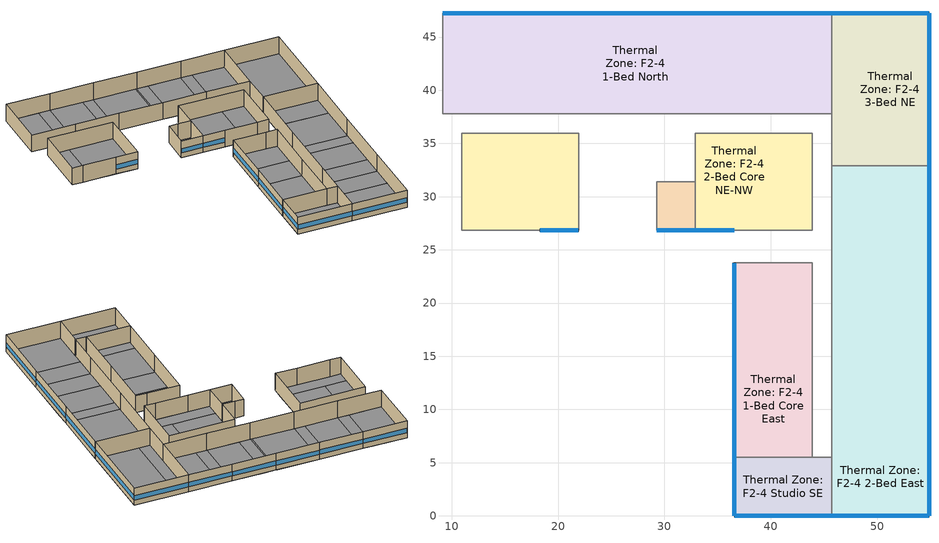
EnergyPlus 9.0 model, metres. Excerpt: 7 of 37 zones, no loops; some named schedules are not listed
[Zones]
Thermal Zone: F2-4 1-Bed Core East
 floor adiabatic (ResF2ConcreteInteriorFloor): 43.89,23.77 43.89,19.2 36.58,19.2 36.58,23.77 z3.05; 43.89,14.63 43.89,7.32 36.58,7.32 36.58,14.63 z3.05; 43.89,19.2 43.89,14.63 36.58,14.63 36.58,19.2 z3.05; 43.89,7.32 43.89,5.49 36.58,5.49 36.58,7.32 z3.05
 wall outside (ResWoodWallU059): 36.58,23.77 36.58,14.63 36.58,5.49 z3.05:6.1
 wall to Thermal Zone: F2-4 Corridor (WoodFramedInteriorWallU099): 43.89,5.49 43.89,14.63 43.89,23.77 42.06,23.77 36.58,23.77 z3.05:6.1
 wall to Thermal Zone: F2-4 Studio SE (WoodFramedInteriorWallU099): 36.58,5.49 43.89,5.49 z3.05:6.1
 window (Res Fixed Window): 36.58,23.75 36.58,14.66 / 36.58,14.61 36.58,5.51 z3.95:4.72
Thermal Zone: F2-4 1-Bed North
 floor adiabatic (ResF2ConcreteInteriorFloor): 16.46,47.24 16.46,37.8 14.63,37.8 14.63,47.24 z3.05; 21.95,47.24 21.95,37.8 16.46,37.8 16.46,47.24 z3.05; 32.92,47.24 32.92,37.8 31.09,37.8 31.09,47.24 z3.05; 30.78,47.24 30.78,37.8 23.77,37.8 23.77,47.24 z3.05; 40.23,47.24 40.23,37.8 38.4,37.8 38.4,47.24 z3.05; 14.63,47.24 14.63,37.8 9.14,37.8 9.14,47.24 z3.05; 23.77,47.24 23.77,37.8 21.95,37.8 21.95,47.24 z3.05; 31.09,47.24 31.09,37.8 30.78,37.8 30.78,47.24 z3.05; 38.4,47.24 38.4,37.8 32.92,37.8 32.92,47.24 z3.05; 45.72,47.24 45.72,37.8 40.23,37.8 40.23,47.24 z3.05
 wall outside (ResWoodWallU059): 45.72,47.24 38.4,47.24 31.09,47.24 23.77,47.24 16.46,47.24 9.14,47.24 z3.05:6.1
 wall to Thermal Zone: F2-4 Corridor (WoodFramedInteriorWallU099): 9.14,37.8 16.46,37.8 23.77,37.8 31.09,37.8 38.4,37.8 45.72,37.8 z3.05:6.1
 wall to Thermal Zone: F2-4 3-Bed NW (WoodFramedInteriorWallU099): 9.14,47.24 9.14,37.8 z3.05:6.1
 wall to Thermal Zone: F2-4 3-Bed NE (WoodFramedInteriorWallU099): 45.72,37.8 45.72,47.24 z3.05:6.1
 window (Res Fixed Window): 16.43,47.24 9.17,47.24 / 23.75,47.24 16.48,47.24 / 31.06,47.24 23.8,47.24 / 38.38,47.24 31.11,47.24 / 45.69,47.24 38.43,47.24 z3.95:4.72
Thermal Zone: F2-4 2-Bed Core NE-NW
 floor adiabatic (ResF2ConcreteInteriorFloor): 43.89,35.97 43.89,28.96 40.23,28.96 40.23,35.97 z3.05; 43.89,28.96 43.89,26.82 32.92,26.82 32.92,28.96 z3.05; 40.23,35.97 40.23,28.96 32.92,28.96 32.92,35.97 z3.05; 21.95,35.97 21.95,28.96 14.63,28.96 14.63,35.97 z3.05; 14.63,35.97 14.63,28.96 10.97,28.96 10.97,35.97 z3.05; 21.95,28.96 21.95,26.82 10.97,26.82 10.97,28.96 z3.05
 wall outside (ResWoodWallU059): 32.92,26.82 36.58,26.82 / 18.29,26.82 21.95,26.82 z3.05:6.1
 wall to Thermal Zone: F2-4 Corridor (WoodFramedInteriorWallU099): 36.58,26.82 42.06,26.82 43.89,26.82 43.89,35.97 32.92,35.97 32.92,31.39 / 21.95,35.97 10.97,35.97 10.97,26.82 12.8,26.82 18.29,26.82 z3.05:6.1
 wall to Thermal Zone: F2-4 1-Bed Core N (WoodFramedInteriorWallU099): 21.95,26.82 21.95,35.97 z3.05:6.1
 wall to Thermal Zone: F2-4 Laundry (WoodFramedInteriorWallU099): 32.92,31.39 32.92,26.82 z3.05:6.1
 window (Res Fixed Window): 32.94,26.82 36.55,26.82 / 18.31,26.82 21.92,26.82 z3.95:4.71
Thermal Zone: F2-4 2-Bed East
 floor adiabatic (ResF2ConcreteInteriorFloor): 54.86,7.32 54.86,0 45.72,0 45.72,7.32 z3.05; 54.86,10.97 54.86,7.32 45.72,7.32 45.72,10.97 z3.05; 47.55,32.92 47.55,28.96 45.72,28.96 45.72,32.92 z3.05; 54.86,28.96 54.86,21.95 45.72,21.95 45.72,28.96 z3.05; 54.86,14.63 54.86,10.97 45.72,10.97 45.72,14.63 z3.05; 54.86,19.81 54.86,14.63 45.72,14.63 45.72,19.81 z3.05; 54.86,32.92 54.86,28.96 47.55,28.96 47.55,32.92 z3.05
 floor adiabatic (ResWoodFramedTypicalInteriorFloor): 54.86,21.95 54.86,19.81 45.72,19.81 45.72,21.95 z3.05
 wall outside (ResWoodWallU059): 45.72,0 54.86,0 54.86,10.97 54.86,21.95 54.86,32.92 z3.05:6.1
 wall to Thermal Zone: F2-4 Studio SE (WoodFramedInteriorWallU099): 45.72,5.49 45.72,0 z3.05:6.1
 wall to Thermal Zone: F2-4 Corridor (WoodFramedInteriorWallU099): 45.72,32.92 45.72,21.95 45.72,10.97 45.72,5.49 z3.05:6.1
 wall to Thermal Zone: F2-4 3-Bed NE (WoodFramedInteriorWallU099): 54.86,32.92 45.72,32.92 z3.05:6.1
 window (Res Fixed Window): 45.75,0 54.84,0 / 54.86,0.03 54.86,10.95 / 54.86,11 54.86,21.92 / 54.86,21.97 54.86,32.89 z3.95:4.72
Thermal Zone: F2-4 3-Bed NE
 floor adiabatic (ResF2ConcreteInteriorFloor): 47.55,47.24 47.55,32.92 45.72,32.92 45.72,47.24 z3.05; 54.86,47.24 54.86,32.92 47.55,32.92 47.55,47.24 z3.05
 wall outside (ResWoodWallU059): 54.86,32.92 54.86,47.24 45.72,47.24 z3.05:6.1
 wall to Thermal Zone: F2-4 Corridor (WoodFramedInteriorWallU099): 45.72,37.8 45.72,32.92 z3.05:6.1
 window (Res Fixed Window): 54.84,47.24 45.75,47.24 / 54.86,32.94 54.86,47.22 z3.95:4.72
Thermal Zone: F2-4 Laundry
 floor adiabatic (ResF2ConcreteInteriorFloor): 32.92,31.39 32.92,26.82 29.26,26.82 29.26,28.96 30.78,28.96 30.78,31.39 z3.05; 30.78,31.39 30.78,28.96 29.26,28.96 29.26,31.39 z3.05
 wall outside (ResWoodWallU059): 29.26,26.82 32.92,26.82 z3.05:6.1
 wall to Thermal Zone: F2-4 1-Bed Core N (WoodFramedInteriorWallU099): 29.26,31.39 29.26,26.82 z3.05:6.1
 wall to Thermal Zone: F2-4 Corridor (WoodFramedInteriorWallU099): 32.92,31.39 30.78,31.39 29.26,31.39 z3.05:6.1
 window (Res Fixed Window): 29.29,26.82 32.89,26.82 z3.95:4.71
Thermal Zone: F2-4 Studio SE
 floor adiabatic (ResF2ConcreteInteriorFloor): 45.72,5.49 45.72,0 36.58,0 36.58,5.49 z3.05
 wall outside (ResWoodWallU059): 36.58,5.49 36.58,0 45.72,0 z3.05:6.1
 wall to Thermal Zone: F2-4 Corridor (WoodFramedInteriorWallU099): 45.72,5.49 43.89,5.49 z3.05:6.1
 window (Res Fixed Window): 36.58,5.46 36.58,0.03 / 36.6,0 45.69,0 z3.95:4.72
[Building]
Building 1: North Axis {deg}=0; Solar Distribution=FullExterior; Maximum Number of Warmup Days=50
[Site:Location]
CA_OAKLAND-METRO-AP_USA Design_Conditions: Latitude {deg}=37.72; Longitude {deg}=-122.22; Time Zone {hr}=-8; Elevation {m}=25.908
[Site:WaterMainsTemperature]
Calculation Method=Schedule; Temperature Schedule=WaterMainCZ03
[SizingPeriod:DesignDay] Day of Month=21; Dry-Bulb Temperature Range Modifier Type=DefaultMultipliers; Barometric Pressure {Pa}=101013; Rain Indicator=No; Snow Indicator=No; Daylight Saving Time Indicator=No
Name | Month | Day Type | Maximum Dry-Bulb Temperature {C} | Daily Dry-Bulb Temperature Range {deltaC} | Humidity Condition Type | Wetbulb or DewPoint at Maximum Dry-Bulb {C} | Wind Speed {m/s} | Wind Direction {deg} | Solar Model Indicator | ASHRAE Clear Sky Optical Depth for Beam Irradiance (taub) | ASHRAE Clear Sky Optical Depth for Diffuse Irradiance (taud) | Sky Clearness
CA_OAKLAND-METRO-AP Ann Clg .4% Condns DB=>MWB | 9 | SummerDesignDay | 28.6 | 8.9 | Wetbulb | 17.9 | 4.9 | 310 | ASHRAETau | 0.348 | 2.454
CA_OAKLAND-METRO-AP Ann Clg .4% Condns DP=>MDB | 9 | SummerDesignDay | 20.7 | 8.9 | Dewpoint | 17 | 4.9 | 310 | ASHRAETau | 0.348 | 2.454
CA_OAKLAND-METRO-AP Ann Clg .4% Condns WB=>MDB | 9 | SummerDesignDay | 25.6 | 8.9 | Wetbulb | 19.2 | 4.9 | 310 | ASHRAETau | 0.348 | 2.454
CA_OAKLAND-METRO-AP Ann Htg 99.6% Condns DB | 1 | WinterDesignDay | 2.5 | 0 | Wetbulb | 2.5 | 1.7 | 50 | ASHRAEClearSky |  |  | 0
[Material] Thermal Absorptance=0.9; Solar Absorptance=0.7
Name | Roughness | Thickness {m} | Conductivity {W/m-K} | Density {kg/m3} | Specific Heat {J/kg-K} | Visible Absorptance
Carpet - 3/4 in. 1; Carpet - 3/4 in. 2 | Smooth | 0.01905 | 0.0455183 | 288.332 | 1381.644 | 0.8
Compliance Insulation R2.00 | Smooth | 0.00810768 | 0.0230188 | 16.0185 | 1130.436 | 0.7
Compliance Insulation R5.00 | MediumRough | 0.0202692 | 0.0230188 | 16.0185 | 1130.436 | 0.8
Concrete - 140 lb/ft3 - 4 in. | Smooth | 0.1016 | 1.9514 | 2239.06 | 921.096 | 0.7
Gypsum Board - 1/2 in.; Gypsum Board - 1/2 in. 2; Gypsum Board - 1/2 in. 4 | MediumRough | 0.0127 | 0.158656 | 640.739 | 1130.436 | 0.8
Gypsum Board - 5/8 in. | Smooth | 0.016002 | 0.158656 | 640.739 | 1130.436 | 0.8
Plywood - 5/8 in. 1; Plywood - 5/8 in. 2 | Smooth | 0.016002 | 0.11544 | 480.554 | 1884.06 | 0.7
[Material:NoMass] Roughness=Smooth; Thermal Absorptance=0.9; Solar Absorptance=0.7; Visible Absorptance=0.7
Name | Thermal Resistance {m2-K/W}
WoodFloor16inOCCavInsR0 | 0.162021
WoodFrameWall16inOC R11.25 | 1.26865
WoodFrameWall16inOCCavInsR21 | 2.15747
[WindowMaterial:SimpleGlazingSystem]
Res Fixed Window Material: U-Factor {W/m2-K}=1.24922; Solar Heat Gain Coefficient=0.23; Visible Transmittance=0.42
[Construction]
Res Fixed Window: Res Fixed Window Material
ResF2ConcreteInteriorFloor: Gypsum Board - 1/2 in. 4, Concrete - 140 lb/ft3 - 4 in., Plywood - 5/8 in. 2, Carpet - 3/4 in. 2
ResWoodFramedTypicalInteriorFloor: Gypsum Board - 1/2 in. 2, WoodFloor16inOCCavInsR0, Plywood - 5/8 in. 1, Carpet - 3/4 in. 1
ResWoodWallU059: Compliance Insulation R5.00, Compliance Insulation R2.00, Gypsum Board - 5/8 in., WoodFrameWall16inOCCavInsR21, Gypsum Board - 5/8 in.
WoodFramedInteriorWallU099: Gypsum Board - 1/2 in., WoodFrameWall16inOC R11.25, Gypsum Board - 1/2 in.
[Zone] Multiplier=3
Name | Part of Total Floor Area
Thermal Zone: F2-4 1-Bed Core East; Thermal Zone: F2-4 1-Bed North; Thermal Zone: F2-4 2-Bed Core NE-NW; Thermal Zone: F2-4 2-Bed East | Yes
Thermal Zone: F2-4 3-Bed NE; Thermal Zone: F2-4 Laundry; Thermal Zone: F2-4 Studio SE
[People] Fraction Radiant=0.3
Name | Zone or ZoneList | Number of People Schedule | Number of People Calculation Method | Number of People | Sensible Heat Fraction | Activity Level Schedule | People per Zone Floor Area {person/m2}
F2-4 1-Bed Core NE People | Thermal Zone: F2-4 1-Bed Core East | ResidentialLivingOccupancy | People | 2 | 0.6125 | F2-4 1-Bed Core NE People Activity Level
F2-4 1-Bed Core SE People | Thermal Zone: F2-4 1-Bed Core East | ResidentialLivingOccupancy | People | 2 | 0.6125 | F2-4 1-Bed Core SE People Activity Level
F2-4 1-Bed N People | Thermal Zone: F2-4 1-Bed North | ResidentialLivingOccupancy | People | 2 | 0.6125 | F2-4 1-Bed N People Activity Level
F2-4 1-Bed NE Core People | Thermal Zone: F2-4 1-Bed North | ResidentialLivingOccupancy | People | 2 | 0.6125 | F2-4 1-Bed NE Core People Activity Level
F2-4 1-Bed NE Outer People | Thermal Zone: F2-4 1-Bed North | ResidentialLivingOccupancy | People | 2 | 0.6125 | F2-4 1-Bed NE Outer People Activity Level
F2-4 1-Bed NW Core People | Thermal Zone: F2-4 1-Bed North | ResidentialLivingOccupancy | People | 2 | 0.6125 | F2-4 1-Bed NW Core People Activity Level
F2-4 1-Bed NW Outer People | Thermal Zone: F2-4 1-Bed North | ResidentialLivingOccupancy | People | 2 | 0.6125 | F2-4 1-Bed NW Outer People Activity Level
F2-4 2-Bed Core NE People | Thermal Zone: F2-4 2-Bed Core NE-NW | ResidentialLivingOccupancy | People | 3 | 0.6125 | F2-4 2-Bed Core NE People Activity Level
F2-4 2-Bed Core NW People | Thermal Zone: F2-4 2-Bed Core NE-NW | ResidentialLivingOccupancy | People | 3 | 0.6125 | F2-4 2-Bed Core NW People Activity Level
F2-4 2-Bed NE People | Thermal Zone: F2-4 2-Bed East | ResidentialLivingOccupancy | People | 3 | 0.6125 | F2-4 2-Bed NE People Activity Level
F2-4 2-Bed SE Core People | Thermal Zone: F2-4 2-Bed East | ResidentialLivingOccupancy | People | 3 | 0.6125 | F2-4 2-Bed SE Core People Activity Level
F2-4 2-Bed SE People | Thermal Zone: F2-4 2-Bed East | ResidentialLivingOccupancy | People | 3 | 0.6125 | F2-4 2-Bed SE People Activity Level
F2-4 3-Bed NE People | Thermal Zone: F2-4 3-Bed NE | ResidentialLivingOccupancy | People/Area |  | 0.6125 | F2-4 3-Bed NE People Activity Level | 0.0305359
F2-4 Laundry People | Thermal Zone: F2-4 Laundry | OfficeOccupancy | People/Area |  | 0.5 | F2-4 Laundry People Activity Level | 0.0538196
F2-4 Studio SE People | Thermal Zone: F2-4 Studio SE | ResidentialLivingOccupancy | People/Area |  | 0.6125 | F2-4 Studio SE People Activity Level | 0.0398663
[Lights] Return Air Fraction=0; Fraction Radiant=0.58; Fraction Replaceable=1
Name | Zone or ZoneList | Schedule | Design Level Calculation Method | Lighting Level {W} | Watts per Zone Floor Area {W/m2}
F2-4 1-Bed Core NE Non-Regulated Lights; F2-4 1-Bed Core SE Non-Regulated Lights | Thermal Zone: F2-4 1-Bed Core East | ResidentialLivingLights | LightingLevel | 70.56
F2-4 1-Bed N Non-Regulated Lights; F2-4 1-Bed NE Core Non-Regulated Lights; F2-4 1-Bed NE Outer Non-Regulated Lights; F2-4 1-Bed NW Core Non-Regulated Lights; F2-4 1-Bed NW Outer Non-Regulated Lights | Thermal Zone: F2-4 1-Bed North | ResidentialLivingLights | LightingLevel | 72.912
F2-4 2-Bed Core NE Non-Regulated Lights; F2-4 2-Bed Core NW Non-Regulated Lights | Thermal Zone: F2-4 2-Bed Core NE-NW | ResidentialLivingLights | LightingLevel | 105.84
F2-4 2-Bed NE Non-Regulated Lights; F2-4 2-Bed SE Core Non-Regulated Lights; F2-4 2-Bed SE Non-Regulated Lights | Thermal Zone: F2-4 2-Bed East | ResidentialLivingLights | LightingLevel | 105.84
F2-4 3-Bed NE Non-Regulated Lights | Thermal Zone: F2-4 3-Bed NE | ResidentialLivingLights | Watts/Area |  | 1.05486
F2-4 Laundry Regulated Lights | Thermal Zone: F2-4 Laundry | OfficeLights | Watts/Area |  | 4.35938
F2-4 Studio SE Non-Regulated Lights | Thermal Zone: F2-4 Studio SE | ResidentialLivingLights | Watts/Area |  | 1.05486
[ElectricEquipment] Fraction Lost=0
Name | Zone or ZoneList | Schedule | Design Level Calculation Method | Design Level {W} | Fraction Latent | Fraction Radiant | Watts per Zone Floor Area {W/m2}
F2-4 1-Bed Core NE Process Electric Loads; F2-4 1-Bed Core SE Process Electric Loads | Thermal Zone: F2-4 1-Bed Core East | ResidentialLivingReceptacle | EquipmentLevel | 28.8 | 0.12 | 0
F2-4 1-Bed Core NE Recepticle Loads; F2-4 1-Bed Core SE Recepticle Loads | Thermal Zone: F2-4 1-Bed Core East | ResidentialLivingReceptacle | EquipmentLevel | 273.6 | 0 | 0.2
F2-4 1-Bed N Process Electric Loads; F2-4 1-Bed NE Core Process Electric Loads; F2-4 1-Bed NE Outer Process Electric Loads; F2-4 1-Bed NW Core Process Electric Loads; F2-4 1-Bed NW Outer Process Electric Loads | Thermal Zone: F2-4 1-Bed North | ResidentialLivingReceptacle | EquipmentLevel | 29.76 | 0.12 | 0
F2-4 1-Bed N Recepticle Loads; F2-4 1-Bed NE Core Recepticle Loads; F2-4 1-Bed NE Outer Recepticle Loads; F2-4 1-Bed NW Core Recepticle Loads; F2-4 1-Bed NW Outer Recepticle Loads | Thermal Zone: F2-4 1-Bed North | ResidentialLivingReceptacle | EquipmentLevel | 282.72 | 0 | 0.2
F2-4 2-Bed Core NE Process Electric Loads; F2-4 2-Bed Core NW Process Electric Loads | Thermal Zone: F2-4 2-Bed Core NE-NW | ResidentialLivingReceptacle | EquipmentLevel | 32.4 | 0.12 | 0
F2-4 2-Bed Core NE Recepticle Loads; F2-4 2-Bed Core NW Recepticle Loads | Thermal Zone: F2-4 2-Bed Core NE-NW | ResidentialLivingReceptacle | EquipmentLevel | 410.4 | 0 | 0.2
F2-4 2-Bed NE Process Electric Loads; F2-4 2-Bed SE Core Process Electric Loads; F2-4 2-Bed SE Process Electric Loads | Thermal Zone: F2-4 2-Bed East | ResidentialLivingReceptacle | EquipmentLevel | 32.4 | 0.12 | 0
F2-4 2-Bed NE Recepticle Loads; F2-4 2-Bed SE Core Recepticle Loads; F2-4 2-Bed SE Recepticle Loads | Thermal Zone: F2-4 2-Bed East | ResidentialLivingReceptacle | EquipmentLevel | 410.4 | 0 | 0.2
F2-4 3-Bed NE Process Electric Loads | Thermal Zone: F2-4 3-Bed NE | ResidentialLivingReceptacle | Watts/Area |  | 0.12 | 0 | 0.215278
F2-4 3-Bed NE Recepticle Loads | Thermal Zone: F2-4 3-Bed NE | ResidentialLivingReceptacle | Watts/Area |  | 0 | 0.2 | 4.09029
F2-4 Laundry Recepticle Loads | Thermal Zone: F2-4 Laundry | OfficeReceptacle | Watts/Area |  | 0 | 0.2 | 32.2917
F2-4 Studio SE Process Electric Loads | Thermal Zone: F2-4 Studio SE | ResidentialLivingReceptacle | Watts/Area |  | 0.12 | 0 | 0.430556
F2-4 Studio SE Recepticle Loads | Thermal Zone: F2-4 Studio SE | ResidentialLivingReceptacle | Watts/Area |  | 0 | 0.2 | 4.09029
[ZoneInfiltration:DesignFlowRate] Temperature Term Coefficient=0; Velocity Squared Term Coefficient=0
Name | Zone or ZoneList | Schedule | Design Flow Rate Calculation Method | Design Flow Rate {m3/s} | Constant Term Coefficient | Velocity Term Coefficient | Flow per Exterior Surface Area {m3/s-m2}
F2-4 1-Bed Core NE Space Infiltration Design Flow Rate 1; F2-4 1-Bed Core SE Space Infiltration Design Flow Rate 1 | Thermal Zone: F2-4 1-Bed Core East | ResidentialLivingInfiltration | Flow/Zone | 0.00634297 | 0 | 0.224052
F2-4 1-Bed Core NE Space Infiltration Design Flow Rate 2; F2-4 1-Bed Core SE Space Infiltration Design Flow Rate 2 | Thermal Zone: F2-4 1-Bed Core East | ResidentialLivingHVACAvail | Flow/Zone | 0.0172733 | 1 | 0
F2-4 1-Bed N Space Infiltration Design Flow Rate 1; F2-4 1-Bed NE Core Space Infiltration Design Flow Rate 1; F2-4 1-Bed NE Outer Space Infiltration Design Flow Rate 1; F2-4 1-Bed NW Core Space Infiltration Design Flow Rate 1; F2-4 1-Bed NW Outer Space Infiltration Design Flow Rate 1 | Thermal Zone: F2-4 1-Bed North | ResidentialLivingInfiltration | Flow/Zone | 0.00507438 | 0 | 0.224052
F2-4 1-Bed N Space Infiltration Design Flow Rate 2; F2-4 1-Bed NE Core Space Infiltration Design Flow Rate 2; F2-4 1-Bed NE Outer Space Infiltration Design Flow Rate 2; F2-4 1-Bed NW Core Space Infiltration Design Flow Rate 2; F2-4 1-Bed NW Outer Space Infiltration Design Flow Rate 2 | Thermal Zone: F2-4 1-Bed North | ResidentialLivingHVACAvail | Flow/Zone | 0.0176131 | 1 | 0
F2-4 2-Bed Core NE Space Infiltration Design Flow Rate 1; F2-4 2-Bed Core NW Space Infiltration Design Flow Rate 1 | Thermal Zone: F2-4 2-Bed Core NE-NW | ResidentialLivingInfiltration | Flow/Zone | 0.00253719 | 0 | 0.224052
F2-4 2-Bed Core NE Space Infiltration Design Flow Rate 2; F2-4 2-Bed Core NW Space Infiltration Design Flow Rate 2 | Thermal Zone: F2-4 2-Bed Core NE-NW | ResidentialLivingHVACAvail | Flow/Zone | 0.0259099 | 1 | 0
F2-4 2-Bed NE Space Infiltration Design Flow Rate 1; F2-4 2-Bed SE Core Space Infiltration Design Flow Rate 1 | Thermal Zone: F2-4 2-Bed East | ResidentialLivingInfiltration | Flow/Zone | 0.00761157 | 0 | 0.224052
F2-4 2-Bed NE Space Infiltration Design Flow Rate 2; F2-4 2-Bed SE Core Space Infiltration Design Flow Rate 2; F2-4 2-Bed SE Space Infiltration Design Flow Rate 2 | Thermal Zone: F2-4 2-Bed East | ResidentialLivingHVACAvail | Flow/Zone | 0.0259099 | 1 | 0
F2-4 2-Bed SE Space Infiltration Design Flow Rate 1 | Thermal Zone: F2-4 2-Bed East | ResidentialLivingInfiltration | Flow/Zone | 0.0139545 | 0 | 0.224052
F2-4 3-Bed NE Space Infiltration Design Flow Rate 1 | Thermal Zone: F2-4 3-Bed NE | ResidentialLivingInfiltration | Flow/ExteriorWallArea |  | 0 | 0.224052 | 0.000227584
F2-4 3-Bed NE Space Infiltration Design Flow Rate 2 | Thermal Zone: F2-4 3-Bed NE | ResidentialLivingHVACAvail | Flow/Zone | 0.0341218 | 1 | 0
F2-4 Laundry Space Infiltration Design Flow Rate 1 | Thermal Zone: F2-4 Laundry | OfficeInfiltration | Flow/ExteriorWallArea |  | 0 | 0.224052 | 0.000227584
F2-4 Laundry Space Infiltration Design Flow Rate 2 | Thermal Zone: F2-4 Laundry | OfficeHVACAvail | Flow/Zone | 0.0127426 | 1 | 0
F2-4 Studio SE Space Infiltration Design Flow Rate 1 | Thermal Zone: F2-4 Studio SE | ResidentialLivingInfiltration | Flow/ExteriorWallArea |  | 0 | 0.224052 | 0.000227584
F2-4 Studio SE Space Infiltration Design Flow Rate 2 | Thermal Zone: F2-4 Studio SE | ResidentialLivingHVACAvail | Flow/Zone | 0.0147248 | 1 | 0
[ZoneControl:Thermostat] Control Object Type 1=ThermostatSetpoint:DualSetpoint
Name | Zone or ZoneList | Control Type Schedule | Control Name 1
Thermal Zone: F2-4 1-Bed Core East Thermostat | Thermal Zone: F2-4 1-Bed Core East | Thermal Zone: F2-4 1-Bed Core East Thermostat Schedule | Thermal Zone: F2-4 1-Bed Core East Thermostat
Thermal Zone: F2-4 1-Bed North Thermostat | Thermal Zone: F2-4 1-Bed North | Thermal Zone: F2-4 1-Bed North Thermostat Schedule | Thermal Zone: F2-4 1-Bed North Thermostat
Thermal Zone: F2-4 2-Bed Core NE-NW Thermostat | Thermal Zone: F2-4 2-Bed Core NE-NW | Thermal Zone: F2-4 2-Bed Core NE-NW Thermostat Schedule | Thermal Zone: F2-4 2-Bed Core NE-NW Thermostat
Thermal Zone: F2-4 2-Bed East Thermostat | Thermal Zone: F2-4 2-Bed East | Thermal Zone: F2-4 2-Bed East Thermostat Schedule | Thermal Zone: F2-4 2-Bed East Thermostat
Thermal Zone: F2-4 3-Bed NE Thermostat | Thermal Zone: F2-4 3-Bed NE | Thermal Zone: F2-4 3-Bed NE Thermostat Schedule | Thermal Zone: F2-4 3-Bed NE Thermostat
Thermal Zone: F2-4 Laundry Thermostat | Thermal Zone: F2-4 Laundry | Thermal Zone: F2-4 Laundry Thermostat Schedule | Thermal Zone: F2-4 Laundry Thermostat
Thermal Zone: F2-4 Studio SE Thermostat | Thermal Zone: F2-4 Studio SE | Thermal Zone: F2-4 Studio SE Thermostat Schedule | Thermal Zone: F2-4 Studio SE Thermostat
[ThermostatSetpoint:DualSetpoint]
Name | Heating Setpoint Temperature Schedule | Cooling Setpoint Temperature Schedule
Thermal Zone: F2-4 1-Bed Core East Thermostat; Thermal Zone: F2-4 1-Bed North Thermostat; Thermal Zone: F2-4 2-Bed Core NE-NW Thermostat; Thermal Zone: F2-4 2-Bed East Thermostat; Thermal Zone: F2-4 3-Bed NE Thermostat; Thermal Zone: F2-4 Studio SE Thermostat | ResidentialLivingHtgSetpt | ResidentialLivingClgSetpt
Thermal Zone: F2-4 Laundry Thermostat | OfficeHtgSetpt | OfficeClgSetpt
[Zone equipment]
Thermal Zone: F2-4 1-Bed Core East: Thermal Zone: F2-4 1-Bed Core East PropExhFan, ZnSys F2-4 1-Bed Core East
Thermal Zone: F2-4 1-Bed North: Thermal Zone: F2-4 1-Bed North PropExhFan, ZnSys F2-4 1-Bed North
Thermal Zone: F2-4 2-Bed Core NE-NW: Thermal Zone: F2-4 2-Bed Core NE-NW PropExhFan, ZnSys F2-4 2-Bed Core NE-NW
Thermal Zone: F2-4 2-Bed East: Thermal Zone: F2-4 2-Bed East PropExhFan, ZnSys F2-4 2-Bed East
Thermal Zone: F2-4 3-Bed NE: Thermal Zone: F2-4 3-Bed NE PropExhFan, ZnSys F2-4 3-Bed NE
Thermal Zone: F2-4 Laundry: Thermal Zone: F2-4 Laundry PropExhFan, ZnSys F2-4 Laundry
Thermal Zone: F2-4 Studio SE: Thermal Zone: F2-4 Studio SE PropExhFan, ZnSys F2-4 Studio SE
[Sizing:Zone] Zone Cooling Design Supply Air Temperature Input Method=TemperatureDifference; Zone Cooling Design Supply Air Temperature {C}=14; Zone Cooling Design Supply Air Temperature Difference {deltaC}=11.1111; Zone Heating Design Supply Air Temperature Input Method=TemperatureDifference; Zone Heating Design Supply Air Temperature {C}=40; Zone Cooling Design Supply Air Humidity Ratio {kgWater/kgDryAir}=0.0085; Zone Heating Design Supply Air Humidity Ratio {kgWater/kgDryAir}=0.008; Zone Heating Sizing Factor=1; Zone Cooling Sizing Factor=1; Cooling Design Air Flow Method=DesignDay; Cooling Design Air Flow Rate {m3/s}=0; Cooling Minimum Air Flow per Zone Floor Area {m3/s-m2}=0; Cooling Minimum Air Flow {m3/s}=0; Cooling Minimum Air Flow Fraction=0; Heating Design Air Flow Method=DesignDay; Heating Design Air Flow Rate {m3/s}=0; Heating Maximum Air Flow per Zone Floor Area {m3/s-m2}=0; Heating Maximum Air Flow {m3/s}=0; Heating Maximum Air Flow Fraction=0; Account for Dedicated Outdoor Air System=No
Name | Zone Heating Design Supply Air Temperature Difference {deltaC} | Design Specification Outdoor Air Object | Design Specification Zone Air Distribution Object
Thermal Zone: F2-4 1-Bed Core East | 15 | Thermal Zone: F2-4 1-Bed Core East Design Specification Outdoor Air | Thermal Zone: F2-4 1-Bed Core East Design Spec Zone Air Dist
Thermal Zone: F2-4 1-Bed North | 15 | Thermal Zone: F2-4 1-Bed North Design Specification Outdoor Air | Thermal Zone: F2-4 1-Bed North Design Spec Zone Air Dist
Thermal Zone: F2-4 2-Bed Core NE-NW | 15 | Thermal Zone: F2-4 2-Bed Core NE-NW Design Specification Outdoor Air | Thermal Zone: F2-4 2-Bed Core NE-NW Design Spec Zone Air Dist
Thermal Zone: F2-4 2-Bed East | 15 | Thermal Zone: F2-4 2-Bed East Design Specification Outdoor Air | Thermal Zone: F2-4 2-Bed East Design Spec Zone Air Dist
Thermal Zone: F2-4 3-Bed NE | 15 | Thermal Zone: F2-4 3-Bed NE Design Specification Outdoor Air | Thermal Zone: F2-4 3-Bed NE Design Spec Zone Air Dist
Thermal Zone: F2-4 Laundry | 13.8889 | Thermal Zone: F2-4 Laundry Design Specification Outdoor Air | Thermal Zone: F2-4 Laundry Design Spec Zone Air Dist
Thermal Zone: F2-4 Studio SE | 15 | Thermal Zone: F2-4 Studio SE Design Specification Outdoor Air | Thermal Zone: F2-4 Studio SE Design Spec Zone Air Dist
[DesignSpecification:ZoneAirDistribution] Zone Air Distribution Effectiveness in Cooling Mode=1; Zone Air Distribution Effectiveness in Heating Mode=1
Thermal Zone: F2-4 1-Bed Core East Design Spec Zone Air Dist; Thermal Zone: F2-4 1-Bed North Design Spec Zone Air Dist; Thermal Zone: F2-4 2-Bed Core NE-NW Design Spec Zone Air Dist; Thermal Zone: F2-4 2-Bed East Design Spec Zone Air Dist; Thermal Zone: F2-4 3-Bed NE Design Spec Zone Air Dist; Thermal Zone: F2-4 Laundry Design Spec Zone Air Dist; Thermal Zone: F2-4 Studio SE Design Spec Zone Air Dist
[DesignSpecification:OutdoorAir] Outdoor Air Method=Maximum; Outdoor Air Flow per Person {m3/s-person}=0; Outdoor Air Flow per Zone Floor Area {m3/s-m2}=0; Outdoor Air Flow per Zone {m3/s}=0; Outdoor Air Flow Air Changes per Hour {1/hr}=0
Thermal Zone: F2-4 1-Bed Core East Design Specification Outdoor Air; Thermal Zone: F2-4 1-Bed North Design Specification Outdoor Air; Thermal Zone: F2-4 2-Bed Core NE-NW Design Specification Outdoor Air; Thermal Zone: F2-4 2-Bed East Design Specification Outdoor Air; Thermal Zone: F2-4 3-Bed NE Design Specification Outdoor Air; Thermal Zone: F2-4 Laundry Design Specification Outdoor Air; Thermal Zone: F2-4 Studio SE Design Specification Outdoor Air
[InternalMass] Construction=WoodFramedInteriorWallU099
Name | Zone | Surface Area {m2}
Merged Surface 870 - Surface 870 Reversed | Thermal Zone: F2-4 1-Bed Core East | 22.2967
Merged Surface 204 - Surface 204 Reversed; Merged Surface 208 - Surface 208 Reversed; Merged Surface 210 - Surface 210 Reversed; Merged Surface 214 - Surface 214 Reversed | Thermal Zone: F2-4 1-Bed North | 28.7999
Merged Surface 1038 - Surface 1038 Reversed; Merged Surface 979 - Surface 979 Reversed | Thermal Zone: F2-4 2-Bed East | 27.8709
[GasEquipment]
Name | Zone or ZoneList | Schedule | Design Level Calculation Method | Design Level {W} | Fraction Latent | Fraction Radiant | Fraction Lost | Power per Zone Floor Area {W/m2}
F2-4 1-Bed Core NE Gas Equipment Loads; F2-4 1-Bed Core SE Gas Equipment Loads | Thermal Zone: F2-4 1-Bed Core East | ResidentialLivingGasEquip | EquipmentLevel | 221.562 | 0 | 0.15 | 0.85
F2-4 1-Bed Core NE Gas Loads; F2-4 1-Bed Core SE Gas Loads | Thermal Zone: F2-4 1-Bed Core East | ResidentialLivingGasEquip | EquipmentLevel | 343.948 | 0.15 | 0 | 0.7
F2-4 1-Bed N Gas Equipment Loads; F2-4 1-Bed NE Core Gas Equipment Loads; F2-4 1-Bed NE Outer Gas Equipment Loads; F2-4 1-Bed NW Core Gas Equipment Loads; F2-4 1-Bed NW Outer Gas Equipment Loads | Thermal Zone: F2-4 1-Bed North | ResidentialLivingGasEquip | EquipmentLevel | 228.947 | 0 | 0.15 | 0.85
F2-4 1-Bed N Gas Loads; F2-4 1-Bed NE Core Gas Loads; F2-4 1-Bed NE Outer Gas Loads; F2-4 1-Bed NW Core Gas Loads; F2-4 1-Bed NW Outer Gas Loads | Thermal Zone: F2-4 1-Bed North | ResidentialLivingGasEquip | EquipmentLevel | 355.413 | 0.15 | 0 | 0.7
F2-4 2-Bed Core NE Gas Equipment Loads; F2-4 2-Bed Core NW Gas Equipment Loads | Thermal Zone: F2-4 2-Bed Core NE-NW | ResidentialLivingGasEquip | EquipmentLevel | 250.048 | 0 | 0.15 | 0.85
F2-4 2-Bed Core NE Gas Loads; F2-4 2-Bed Core NW Gas Loads | Thermal Zone: F2-4 2-Bed Core NE-NW | ResidentialLivingGasEquip | EquipmentLevel | 481.105 | 0.15 | 0 | 0.7
F2-4 2-Bed NE Gas Equipment Loads; F2-4 2-Bed SE Core Gas Equipment Loads; F2-4 2-Bed SE Gas Equipment Loads | Thermal Zone: F2-4 2-Bed East | ResidentialLivingGasEquip | EquipmentLevel | 250.048 | 0 | 0.15 | 0.85
F2-4 2-Bed NE Gas Loads; F2-4 2-Bed SE Core Gas Loads; F2-4 2-Bed SE Gas Loads | Thermal Zone: F2-4 2-Bed East | ResidentialLivingGasEquip | EquipmentLevel | 481.105 | 0.15 | 0 | 0.7
F2-4 3-Bed NE Gas Equipment Loads | Thermal Zone: F2-4 3-Bed NE | ResidentialLivingGasEquip | Watts/Area |  | 0 | 0.15 | 0.85 | 2.05048
F2-4 3-Bed NE Gas Loads | Thermal Zone: F2-4 3-Bed NE | ResidentialLivingGasEquip | Watts/Area |  | 0.15 | 0 | 0.7 | 3.59623
F2-4 Laundry Gas Equipment Loads | Thermal Zone: F2-4 Laundry | OfficeGasEquip | Watts/Area |  | 0 | 0.15 | 0.85 | 2.36796
F2-4 Studio SE Gas Equipment Loads | Thermal Zone: F2-4 Studio SE | ResidentialLivingGasEquip | Watts/Area |  | 0 | 0.15 | 0.85 | 4.41643
F2-4 Studio SE Gas Loads | Thermal Zone: F2-4 Studio SE | ResidentialLivingGasEquip | Watts/Area |  | 0.15 | 0 | 0.7 | 6.11991
[ZoneVentilation:DesignFlowRate]
Thermal Zone: F2-4 Laundry Operable Window Ventilation: Zone or ZoneList=Thermal Zone: F2-4 Laundry; Schedule=AllOnHVACAvail; Design Flow Rate Calculation Method=Flow/Zone; Design Flow Rate {m3/s}=0.0127426; Flow Rate per Zone Floor Area {m3/s-m2}=0; Flow Rate per Person {m3/s-person}=0; Air Changes per Hour {1/hr}=0; Ventilation Type=Intake; Fan Pressure Rise {Pa}=0; Fan Total Efficiency=1; Constant Term Coefficient=1; Temperature Term Coefficient=0; Velocity Term Coefficient=0; Velocity Squared Term Coefficient=0; Minimum Indoor Temperature {C}=-100; Maximum Indoor Temperature {C}=100; Delta Temperature {deltaC}=-100; Minimum Outdoor Temperature {C}=10; Maximum Outdoor Temperature {C}=32.2222; Maximum Wind Speed {m/s}=40
[Schedule:Year]
OfficeGasEquip: OfficeGasEquipWk, 1, 1, 12, 31
F2-4 1-Bed Core NE People Activity Level: F2-4 1-Bed Core NE People Activity Level Week Rule - Jan1-Dec31, 1, 1, 12, 31
F2-4 1-Bed Core SE People Activity Level: F2-4 1-Bed Core SE People Activity Level Week Rule - Jan1-Dec31, 1, 1, 12, 31
F2-4 1-Bed N People Activity Level: F2-4 1-Bed N People Activity Level Week Rule - Jan1-Dec31, 1, 1, 12, 31
F2-4 1-Bed NE Core People Activity Level: F2-4 1-Bed NE Core People Activity Level Week Rule - Jan1-Dec31, 1, 1, 12, 31
F2-4 1-Bed NE Outer People Activity Level: F2-4 1-Bed NE Outer People Activity Level Week Rule - Jan1-Dec31, 1, 1, 12, 31
F2-4 1-Bed NW Core People Activity Level: F2-4 1-Bed NW Core People Activity Level Week Rule - Jan1-Dec31, 1, 1, 12, 31
F2-4 1-Bed NW Outer People Activity Level: F2-4 1-Bed NW Outer People Activity Level Week Rule - Jan1-Dec31, 1, 1, 12, 31
F2-4 2-Bed Core NE People Activity Level: F2-4 2-Bed Core NE People Activity Level Week Rule - Jan1-Dec31, 1, 1, 12, 31
F2-4 2-Bed Core NW People Activity Level: F2-4 2-Bed Core NW People Activity Level Week Rule - Jan1-Dec31, 1, 1, 12, 31
F2-4 2-Bed NE People Activity Level: F2-4 2-Bed NE People Activity Level Week Rule - Jan1-Dec31, 1, 1, 12, 31
F2-4 2-Bed SE Core People Activity Level: F2-4 2-Bed SE Core People Activity Level Week Rule - Jan1-Dec31, 1, 1, 12, 31
F2-4 2-Bed SE People Activity Level: F2-4 2-Bed SE People Activity Level Week Rule - Jan1-Dec31, 1, 1, 12, 31
F2-4 3-Bed NE People Activity Level: F2-4 3-Bed NE People Activity Level Week Rule - Jan1-Dec31, 1, 1, 12, 31
F2-4 Laundry People Activity Level: F2-4 Laundry People Activity Level Week Rule - Jan1-Dec31, 1, 1, 12, 31
F2-4 Studio SE People Activity Level: F2-4 Studio SE People Activity Level Week Rule - Jan1-Dec31, 1, 1, 12, 31
[Schedule:Week:Daily]
ResidentialLivingHtgSetptWk: ResidentialLivingHtgSetptSun, ResidentialLivingHtgSetptWD, ResidentialLivingHtgSetptWD, ResidentialLivingHtgSetptWD, ResidentialLivingHtgSetptWD, ResidentialLivingHtgSetptWD, ResidentialLivingHtgSetptSat, ResidentialLivingHtgSetptSun, ResidentialLivingHtgSetptWD, ResidentialLivingHtgSetptWD, ResidentialLivingHtgSetptSun, ResidentialLivingHtgSetptSun
ResidentialLivingClgSetptWk: ResidentialLivingClgSetptSun, ResidentialLivingClgSetptWD, ResidentialLivingClgSetptWD, ResidentialLivingClgSetptWD, ResidentialLivingClgSetptWD, ResidentialLivingClgSetptWD, ResidentialLivingClgSetptSat, ResidentialLivingClgSetptSun, ResidentialLivingClgSetptWD, ResidentialLivingClgSetptWD, ResidentialLivingClgSetptSun, ResidentialLivingClgSetptSun
OfficeGasEquipWk: OfficeGasEquipSun, OfficeGasEquipWD, OfficeGasEquipWD, OfficeGasEquipWD, OfficeGasEquipWD, OfficeGasEquipWD, OfficeGasEquipSat, OfficeGasEquipSun, OnDay, OffDay, OfficeGasEquipSun, OfficeGasEquipSun
F2-4 1-Bed Core NE People Activity Level Week Rule - Jan1-Dec31: {ea4b33b0-8676-4352-a9bd-89f1a7ceea7b}, {ea4b33b0-8676-4352-a9bd-89f1a7ceea7b}, {ea4b33b0-8676-4352-a9bd-89f1a7ceea7b}, {ea4b33b0-8676-4352-a9bd-89f1a7ceea7b}, {ea4b33b0-8676-4352-a9bd-89f1a7ceea7b}, {ea4b33b0-8676-4352-a9bd-89f1a7ceea7b}, {ea4b33b0-8676-4352-a9bd-89f1a7ceea7b}, {ea4b33b0-8676-4352-a9bd-89f1a7ceea7b}, {ea4b33b0-8676-4352-a9bd-89f1a7ceea7b}, {ea4b33b0-8676-4352-a9bd-89f1a7ceea7b}, {ea4b33b0-8676-4352-a9bd-89f1a7ceea7b}, {ea4b33b0-8676-4352-a9bd-89f1a7ceea7b}
F2-4 1-Bed Core SE People Activity Level Week Rule - Jan1-Dec31: {d59c6d44-d487-41f1-b1da-5d344adffd74}, {d59c6d44-d487-41f1-b1da-5d344adffd74}, {d59c6d44-d487-41f1-b1da-5d344adffd74}, {d59c6d44-d487-41f1-b1da-5d344adffd74}, {d59c6d44-d487-41f1-b1da-5d344adffd74}, {d59c6d44-d487-41f1-b1da-5d344adffd74}, {d59c6d44-d487-41f1-b1da-5d344adffd74}, {d59c6d44-d487-41f1-b1da-5d344adffd74}, {d59c6d44-d487-41f1-b1da-5d344adffd74}, {d59c6d44-d487-41f1-b1da-5d344adffd74}, {d59c6d44-d487-41f1-b1da-5d344adffd74}, {d59c6d44-d487-41f1-b1da-5d344adffd74}
F2-4 1-Bed N People Activity Level Week Rule - Jan1-Dec31: {302add68-4dad-41b6-8da7-e23433a71b56}, {302add68-4dad-41b6-8da7-e23433a71b56}, {302add68-4dad-41b6-8da7-e23433a71b56}, {302add68-4dad-41b6-8da7-e23433a71b56}, {302add68-4dad-41b6-8da7-e23433a71b56}, {302add68-4dad-41b6-8da7-e23433a71b56}, {302add68-4dad-41b6-8da7-e23433a71b56}, {302add68-4dad-41b6-8da7-e23433a71b56}, {302add68-4dad-41b6-8da7-e23433a71b56}, {302add68-4dad-41b6-8da7-e23433a71b56}, {302add68-4dad-41b6-8da7-e23433a71b56}, {302add68-4dad-41b6-8da7-e23433a71b56}
F2-4 1-Bed NE Core People Activity Level Week Rule - Jan1-Dec31: {25689415-031e-43e8-8226-d62c75d13d16}, {25689415-031e-43e8-8226-d62c75d13d16}, {25689415-031e-43e8-8226-d62c75d13d16}, {25689415-031e-43e8-8226-d62c75d13d16}, {25689415-031e-43e8-8226-d62c75d13d16}, {25689415-031e-43e8-8226-d62c75d13d16}, {25689415-031e-43e8-8226-d62c75d13d16}, {25689415-031e-43e8-8226-d62c75d13d16}, {25689415-031e-43e8-8226-d62c75d13d16}, {25689415-031e-43e8-8226-d62c75d13d16}, {25689415-031e-43e8-8226-d62c75d13d16}, {25689415-031e-43e8-8226-d62c75d13d16}
F2-4 1-Bed NE Outer People Activity Level Week Rule - Jan1-Dec31: {20aea601-bd8e-4ea6-9916-46659ac1a170}, {20aea601-bd8e-4ea6-9916-46659ac1a170}, {20aea601-bd8e-4ea6-9916-46659ac1a170}, {20aea601-bd8e-4ea6-9916-46659ac1a170}, {20aea601-bd8e-4ea6-9916-46659ac1a170}, {20aea601-bd8e-4ea6-9916-46659ac1a170}, {20aea601-bd8e-4ea6-9916-46659ac1a170}, {20aea601-bd8e-4ea6-9916-46659ac1a170}, {20aea601-bd8e-4ea6-9916-46659ac1a170}, {20aea601-bd8e-4ea6-9916-46659ac1a170}, {20aea601-bd8e-4ea6-9916-46659ac1a170}, {20aea601-bd8e-4ea6-9916-46659ac1a170}
F2-4 1-Bed NW Core People Activity Level Week Rule - Jan1-Dec31: {093fc065-961d-4719-848d-aee4baba4984}, {093fc065-961d-4719-848d-aee4baba4984}, {093fc065-961d-4719-848d-aee4baba4984}, {093fc065-961d-4719-848d-aee4baba4984}, {093fc065-961d-4719-848d-aee4baba4984}, {093fc065-961d-4719-848d-aee4baba4984}, {093fc065-961d-4719-848d-aee4baba4984}, {093fc065-961d-4719-848d-aee4baba4984}, {093fc065-961d-4719-848d-aee4baba4984}, {093fc065-961d-4719-848d-aee4baba4984}, {093fc065-961d-4719-848d-aee4baba4984}, {093fc065-961d-4719-848d-aee4baba4984}
F2-4 1-Bed NW Outer People Activity Level Week Rule - Jan1-Dec31: {13074222-0383-4840-a427-a1e7f2d70359}, {13074222-0383-4840-a427-a1e7f2d70359}, {13074222-0383-4840-a427-a1e7f2d70359}, {13074222-0383-4840-a427-a1e7f2d70359}, {13074222-0383-4840-a427-a1e7f2d70359}, {13074222-0383-4840-a427-a1e7f2d70359}, {13074222-0383-4840-a427-a1e7f2d70359}, {13074222-0383-4840-a427-a1e7f2d70359}, {13074222-0383-4840-a427-a1e7f2d70359}, {13074222-0383-4840-a427-a1e7f2d70359}, {13074222-0383-4840-a427-a1e7f2d70359}, {13074222-0383-4840-a427-a1e7f2d70359}
F2-4 2-Bed Core NE People Activity Level Week Rule - Jan1-Dec31: {87f24b2f-665f-488a-b391-b416a1a23d99}, {87f24b2f-665f-488a-b391-b416a1a23d99}, {87f24b2f-665f-488a-b391-b416a1a23d99}, {87f24b2f-665f-488a-b391-b416a1a23d99}, {87f24b2f-665f-488a-b391-b416a1a23d99}, {87f24b2f-665f-488a-b391-b416a1a23d99}, {87f24b2f-665f-488a-b391-b416a1a23d99}, {87f24b2f-665f-488a-b391-b416a1a23d99}, {87f24b2f-665f-488a-b391-b416a1a23d99}, {87f24b2f-665f-488a-b391-b416a1a23d99}, {87f24b2f-665f-488a-b391-b416a1a23d99}, {87f24b2f-665f-488a-b391-b416a1a23d99}
F2-4 2-Bed Core NW People Activity Level Week Rule - Jan1-Dec31: {057cd4ce-cdb2-4774-8b64-88c5d3b4cf5b}, {057cd4ce-cdb2-4774-8b64-88c5d3b4cf5b}, {057cd4ce-cdb2-4774-8b64-88c5d3b4cf5b}, {057cd4ce-cdb2-4774-8b64-88c5d3b4cf5b}, {057cd4ce-cdb2-4774-8b64-88c5d3b4cf5b}, {057cd4ce-cdb2-4774-8b64-88c5d3b4cf5b}, {057cd4ce-cdb2-4774-8b64-88c5d3b4cf5b}, {057cd4ce-cdb2-4774-8b64-88c5d3b4cf5b}, {057cd4ce-cdb2-4774-8b64-88c5d3b4cf5b}, {057cd4ce-cdb2-4774-8b64-88c5d3b4cf5b}, {057cd4ce-cdb2-4774-8b64-88c5d3b4cf5b}, {057cd4ce-cdb2-4774-8b64-88c5d3b4cf5b}
F2-4 2-Bed NE People Activity Level Week Rule - Jan1-Dec31: {5009f1c3-79f8-44e3-ac91-06b43fe47159}, {5009f1c3-79f8-44e3-ac91-06b43fe47159}, {5009f1c3-79f8-44e3-ac91-06b43fe47159}, {5009f1c3-79f8-44e3-ac91-06b43fe47159}, {5009f1c3-79f8-44e3-ac91-06b43fe47159}, {5009f1c3-79f8-44e3-ac91-06b43fe47159}, {5009f1c3-79f8-44e3-ac91-06b43fe47159}, {5009f1c3-79f8-44e3-ac91-06b43fe47159}, {5009f1c3-79f8-44e3-ac91-06b43fe47159}, {5009f1c3-79f8-44e3-ac91-06b43fe47159}, {5009f1c3-79f8-44e3-ac91-06b43fe47159}, {5009f1c3-79f8-44e3-ac91-06b43fe47159}
F2-4 2-Bed SE Core People Activity Level Week Rule - Jan1-Dec31: {016108a1-ba4c-4714-8e51-7ace03ef4510}, {016108a1-ba4c-4714-8e51-7ace03ef4510}, {016108a1-ba4c-4714-8e51-7ace03ef4510}, {016108a1-ba4c-4714-8e51-7ace03ef4510}, {016108a1-ba4c-4714-8e51-7ace03ef4510}, {016108a1-ba4c-4714-8e51-7ace03ef4510}, {016108a1-ba4c-4714-8e51-7ace03ef4510}, {016108a1-ba4c-4714-8e51-7ace03ef4510}, {016108a1-ba4c-4714-8e51-7ace03ef4510}, {016108a1-ba4c-4714-8e51-7ace03ef4510}, {016108a1-ba4c-4714-8e51-7ace03ef4510}, {016108a1-ba4c-4714-8e51-7ace03ef4510}
F2-4 2-Bed SE People Activity Level Week Rule - Jan1-Dec31: {55813223-4032-49e6-bbe2-3965f37b3bbf}, {55813223-4032-49e6-bbe2-3965f37b3bbf}, {55813223-4032-49e6-bbe2-3965f37b3bbf}, {55813223-4032-49e6-bbe2-3965f37b3bbf}, {55813223-4032-49e6-bbe2-3965f37b3bbf}, {55813223-4032-49e6-bbe2-3965f37b3bbf}, {55813223-4032-49e6-bbe2-3965f37b3bbf}, {55813223-4032-49e6-bbe2-3965f37b3bbf}, {55813223-4032-49e6-bbe2-3965f37b3bbf}, {55813223-4032-49e6-bbe2-3965f37b3bbf}, {55813223-4032-49e6-bbe2-3965f37b3bbf}, {55813223-4032-49e6-bbe2-3965f37b3bbf}
F2-4 3-Bed NE People Activity Level Week Rule - Jan1-Dec31: {2ad1d508-9584-409f-be32-f6c58bbbee02}, {2ad1d508-9584-409f-be32-f6c58bbbee02}, {2ad1d508-9584-409f-be32-f6c58bbbee02}, {2ad1d508-9584-409f-be32-f6c58bbbee02}, {2ad1d508-9584-409f-be32-f6c58bbbee02}, {2ad1d508-9584-409f-be32-f6c58bbbee02}, {2ad1d508-9584-409f-be32-f6c58bbbee02}, {2ad1d508-9584-409f-be32-f6c58bbbee02}, {2ad1d508-9584-409f-be32-f6c58bbbee02}, {2ad1d508-9584-409f-be32-f6c58bbbee02}, {2ad1d508-9584-409f-be32-f6c58bbbee02}, {2ad1d508-9584-409f-be32-f6c58bbbee02}
F2-4 Laundry People Activity Level Week Rule - Jan1-Dec31: {04d1773b-11d4-4868-9aec-5c047f390a75}, {04d1773b-11d4-4868-9aec-5c047f390a75}, {04d1773b-11d4-4868-9aec-5c047f390a75}, {04d1773b-11d4-4868-9aec-5c047f390a75}, {04d1773b-11d4-4868-9aec-5c047f390a75}, {04d1773b-11d4-4868-9aec-5c047f390a75}, {04d1773b-11d4-4868-9aec-5c047f390a75}, {04d1773b-11d4-4868-9aec-5c047f390a75}, {04d1773b-11d4-4868-9aec-5c047f390a75}, {04d1773b-11d4-4868-9aec-5c047f390a75}, {04d1773b-11d4-4868-9aec-5c047f390a75}, {04d1773b-11d4-4868-9aec-5c047f390a75}
F2-4 Studio SE People Activity Level Week Rule - Jan1-Dec31: {5965b974-0298-43e4-ac37-0a58c8f9d801}, {5965b974-0298-43e4-ac37-0a58c8f9d801}, {5965b974-0298-43e4-ac37-0a58c8f9d801}, {5965b974-0298-43e4-ac37-0a58c8f9d801}, {5965b974-0298-43e4-ac37-0a58c8f9d801}, {5965b974-0298-43e4-ac37-0a58c8f9d801}, {5965b974-0298-43e4-ac37-0a58c8f9d801}, {5965b974-0298-43e4-ac37-0a58c8f9d801}, {5965b974-0298-43e4-ac37-0a58c8f9d801}, {5965b974-0298-43e4-ac37-0a58c8f9d801}, {5965b974-0298-43e4-ac37-0a58c8f9d801}, {5965b974-0298-43e4-ac37-0a58c8f9d801}
[Schedule:Day:Interval]
OfficeHVACAvailWD: No, 01:00, 0, 02:00, 0, 03:00, 0, 04:00, 0, 05:00, 0, 06:00, 1, 07:00, 1, 08:00, 1, 09:00, 1, 10:00, 1, 11:00, 1, 12:00, 1, 13:00, 1, 14:00, 1, 15:00, 1, 16:00, 1, 17:00, 1, 18:00, 1, 19:00, 1, 20:00, 1, 21:00, 1, 22:00, 1, 23:00, 1, 24:00, 1
OfficeHVACAvailSat: No, 01:00, 0, 02:00, 0, 03:00, 0, 04:00, 0, 05:00, 0, 06:00, 1, 07:00, 1, 08:00, 1, 09:00, 1, 10:00, 1, 11:00, 1, 12:00, 1, 13:00, 1, 14:00, 1, 15:00, 1, 16:00, 1, 17:00, 1, 18:00, 1, 19:00, 1, 20:00, 0, 21:00, 0, 22:00, 0, 23:00, 0, 24:00, 0
OfficeGasEquipSat: No, 01:00, 0, 02:00, 0, 03:00, 0, 04:00, 0, 05:00, 0, 06:00, 0, 07:00, 0, 08:00, 0, 09:00, 0.5, 10:00, 0.5, 11:00, 0.9, 12:00, 0.9, 13:00, 0.9, 14:00, 0.9, 15:00, 0.75, 16:00, 0.75, 17:00, 0.75, 18:00, 0, 19:00, 0, 20:00, 0, 21:00, 0, 22:00, 0, 23:00, 0, 24:00, 0
OfficeGasEquipSun: No, 01:00, 0, 02:00, 0, 03:00, 0, 04:00, 0, 05:00, 0, 06:00, 0, 07:00, 0, 08:00, 0, 09:00, 0, 10:00, 0, 11:00, 0, 12:00, 0, 13:00, 0, 14:00, 0, 15:00, 0, 16:00, 0, 17:00, 0, 18:00, 0, 19:00, 0, 20:00, 0, 21:00, 0, 22:00, 0, 23:00, 0, 24:00, 0
OfficeGasEquipWD: No, 01:00, 0, 02:00, 0, 03:00, 0, 04:00, 0, 05:00, 0, 06:00, 0, 07:00, 0, 08:00, 0.5, 09:00, 0.5, 10:00, 0.5, 11:00, 0.9, 12:00, 0.9, 13:00, 0.9, 14:00, 0.9, 15:00, 0.75, 16:00, 0.75, 17:00, 0.75, 18:00, 0.75, 19:00, 0, 20:00, 0, 21:00, 0, 22:00, 0, 23:00, 0, 24:00, 0
ResidentialLivingGasEquipSat; ResidentialLivingGasEquipSun: No, 01:00, 0.02, 02:00, 0.02, 03:00, 0.01, 04:00, 0.01, 05:00, 0.01, 06:00, 0.02, 07:00, 0.04, 08:00, 0.12, 09:00, 0.21, 10:00, 0.21, 11:00, 0.2, 12:00, 0.24, 13:00, 0.28, 14:00, 0.26, 15:00, 0.28, 16:00, 0.3, 17:00, 0.4, 18:00, 0.62, 19:00, 0.57, 20:00, 0.32, 21:00, 0.14, 22:00, 0.06, 23:00, 0.04, 24:00, 0.02
ResidentialLivingGasEquipWD: No, 01:00, 0.02, 02:00, 0.02, 03:00, 0.02, 04:00, 0.02, 05:00, 0.02, 06:00, 0.06, 07:00, 0.08, 08:00, 0.11, 09:00, 0.12, 10:00, 0.1, 11:00, 0.09, 12:00, 0.13, 13:00, 0.16, 14:00, 0.15, 15:00, 0.16, 16:00, 0.23, 17:00, 0.5, 18:00, 0.84, 19:00, 0.79, 20:00, 0.43, 21:00, 0.18, 22:00, 0.09, 23:00, 0.05, 24:00, 0.04
WaterMainCZ03Apr: No, 01:00, 12.0556, 02:00, 12.0556, 03:00, 12.0556, 04:00, 12.0556, 05:00, 12.0556, 06:00, 12.0556, 07:00, 12.0556, 08:00, 12.0556, 09:00, 12.0556, 10:00, 12.0556, 11:00, 12.0556, 12:00, 12.0556, 13:00, 12.0556, 14:00, 12.0556, 15:00, 12.0556, 16:00, 12.0556, 17:00, 12.0556, 18:00, 12.0556, 19:00, 12.0556, 20:00, 12.0556, 21:00, 12.0556, 22:00, 12.0556, 23:00, 12.0556, 24:00, 12.0556
WaterMainCZ03Aug: No, 01:00, 13.7222, 02:00, 13.7222, 03:00, 13.7222, 04:00, 13.7222, 05:00, 13.7222, 06:00, 13.7222, 07:00, 13.7222, 08:00, 13.7222, 09:00, 13.7222, 10:00, 13.7222, 11:00, 13.7222, 12:00, 13.7222, 13:00, 13.7222, 14:00, 13.7222, 15:00, 13.7222, 16:00, 13.7222, 17:00, 13.7222, 18:00, 13.7222, 19:00, 13.7222, 20:00, 13.7222, 21:00, 13.7222, 22:00, 13.7222, 23:00, 13.7222, 24:00, 13.7222
WaterMainCZ03Dec; WaterMainCZ03May: No, 01:00, 11.9444, 02:00, 11.9444, 03:00, 11.9444, 04:00, 11.9444, 05:00, 11.9444, 06:00, 11.9444, 07:00, 11.9444, 08:00, 11.9444, 09:00, 11.9444, 10:00, 11.9444, 11:00, 11.9444, 12:00, 11.9444, 13:00, 11.9444, 14:00, 11.9444, 15:00, 11.9444, 16:00, 11.9444, 17:00, 11.9444, 18:00, 11.9444, 19:00, 11.9444, 20:00, 11.9444, 21:00, 11.9444, 22:00, 11.9444, 23:00, 11.9444, 24:00, 11.9444
WaterMainCZ03Feb: No, 01:00, 11.2222, 02:00, 11.2222, 03:00, 11.2222, 04:00, 11.2222, 05:00, 11.2222, 06:00, 11.2222, 07:00, 11.2222, 08:00, 11.2222, 09:00, 11.2222, 10:00, 11.2222, 11:00, 11.2222, 12:00, 11.2222, 13:00, 11.2222, 14:00, 11.2222, 15:00, 11.2222, 16:00, 11.2222, 17:00, 11.2222, 18:00, 11.2222, 19:00, 11.2222, 20:00, 11.2222, 21:00, 11.2222, 22:00, 11.2222, 23:00, 11.2222, 24:00, 11.2222
WaterMainCZ03Jan: No, 01:00, 11.3333, 02:00, 11.3333, 03:00, 11.3333, 04:00, 11.3333, 05:00, 11.3333, 06:00, 11.3333, 07:00, 11.3333, 08:00, 11.3333, 09:00, 11.3333, 10:00, 11.3333, 11:00, 11.3333, 12:00, 11.3333, 13:00, 11.3333, 14:00, 11.3333, 15:00, 11.3333, 16:00, 11.3333, 17:00, 11.3333, 18:00, 11.3333, 19:00, 11.3333, 20:00, 11.3333, 21:00, 11.3333, 22:00, 11.3333, 23:00, 11.3333, 24:00, 11.3333
WaterMainCZ03Jul: No, 01:00, 13.3333, 02:00, 13.3333, 03:00, 13.3333, 04:00, 13.3333, 05:00, 13.3333, 06:00, 13.3333, 07:00, 13.3333, 08:00, 13.3333, 09:00, 13.3333, 10:00, 13.3333, 11:00, 13.3333, 12:00, 13.3333, 13:00, 13.3333, 14:00, 13.3333, 15:00, 13.3333, 16:00, 13.3333, 17:00, 13.3333, 18:00, 13.3333, 19:00, 13.3333, 20:00, 13.3333, 21:00, 13.3333, 22:00, 13.3333, 23:00, 13.3333, 24:00, 13.3333
WaterMainCZ03Jun; WaterMainCZ03Nov: No, 01:00, 13.0556, 02:00, 13.0556, 03:00, 13.0556, 04:00, 13.0556, 05:00, 13.0556, 06:00, 13.0556, 07:00, 13.0556, 08:00, 13.0556, 09:00, 13.0556, 10:00, 13.0556, 11:00, 13.0556, 12:00, 13.0556, 13:00, 13.0556, 14:00, 13.0556, 15:00, 13.0556, 16:00, 13.0556, 17:00, 13.0556, 18:00, 13.0556, 19:00, 13.0556, 20:00, 13.0556, 21:00, 13.0556, 22:00, 13.0556, 23:00, 13.0556, 24:00, 13.0556
WaterMainCZ03Mar: No, 01:00, 11.7222, 02:00, 11.7222, 03:00, 11.7222, 04:00, 11.7222, 05:00, 11.7222, 06:00, 11.7222, 07:00, 11.7222, 08:00, 11.7222, 09:00, 11.7222, 10:00, 11.7222, 11:00, 11.7222, 12:00, 11.7222, 13:00, 11.7222, 14:00, 11.7222, 15:00, 11.7222, 16:00, 11.7222, 17:00, 11.7222, 18:00, 11.7222, 19:00, 11.7222, 20:00, 11.7222, 21:00, 11.7222, 22:00, 11.7222, 23:00, 11.7222, 24:00, 11.7222
WaterMainCZ03Oct: No, 01:00, 13.9444, 02:00, 13.9444, 03:00, 13.9444, 04:00, 13.9444, 05:00, 13.9444, 06:00, 13.9444, 07:00, 13.9444, 08:00, 13.9444, 09:00, 13.9444, 10:00, 13.9444, 11:00, 13.9444, 12:00, 13.9444, 13:00, 13.9444, 14:00, 13.9444, 15:00, 13.9444, 16:00, 13.9444, 17:00, 13.9444, 18:00, 13.9444, 19:00, 13.9444, 20:00, 13.9444, 21:00, 13.9444, 22:00, 13.9444, 23:00, 13.9444, 24:00, 13.9444
WaterMainCZ03Sep: No, 01:00, 13.6667, 02:00, 13.6667, 03:00, 13.6667, 04:00, 13.6667, 05:00, 13.6667, 06:00, 13.6667, 07:00, 13.6667, 08:00, 13.6667, 09:00, 13.6667, 10:00, 13.6667, 11:00, 13.6667, 12:00, 13.6667, 13:00, 13.6667, 14:00, 13.6667, 15:00, 13.6667, 16:00, 13.6667, 17:00, 13.6667, 18:00, 13.6667, 19:00, 13.6667, 20:00, 13.6667, 21:00, 13.6667, 22:00, 13.6667, 23:00, 13.6667, 24:00, 13.6667
{016108a1-ba4c-4714-8e51-7ace03ef4510}; {057cd4ce-cdb2-4774-8b64-88c5d3b4cf5b}; {093fc065-961d-4719-848d-aee4baba4984}; {13074222-0383-4840-a427-a1e7f2d70359}; {20aea601-bd8e-4ea6-9916-46659ac1a170}; {25689415-031e-43e8-8226-d62c75d13d16}; {2ad1d508-9584-409f-be32-f6c58bbbee02}; {302add68-4dad-41b6-8da7-e23433a71b56}; {5009f1c3-79f8-44e3-ac91-06b43fe47159}; {55813223-4032-49e6-bbe2-3965f37b3bbf}; {5965b974-0298-43e4-ac37-0a58c8f9d801}; {87f24b2f-665f-488a-b391-b416a1a23d99}; {d59c6d44-d487-41f1-b1da-5d344adffd74}; {ea4b33b0-8676-4352-a9bd-89f1a7ceea7b}: No, 24:00, 117.228
{04d1773b-11d4-4868-9aec-5c047f390a75}: No, 24:00, 146.536
[Schedule:Compact]
Thermal Zone: F2-4 1-Bed Core East Thermostat Schedule; Thermal Zone: F2-4 1-Bed North Thermostat Schedule; Thermal Zone: F2-4 2-Bed Core NE-NW Thermostat Schedule; Thermal Zone: F2-4 2-Bed East Thermostat Schedule; Thermal Zone: F2-4 3-Bed NE Thermostat Schedule; Thermal Zone: F2-4 Laundry Thermostat Schedule; Thermal Zone: F2-4 Studio SE Thermostat Schedule: Through: 12/31, For: AllDays, Until: 24:00, 4
